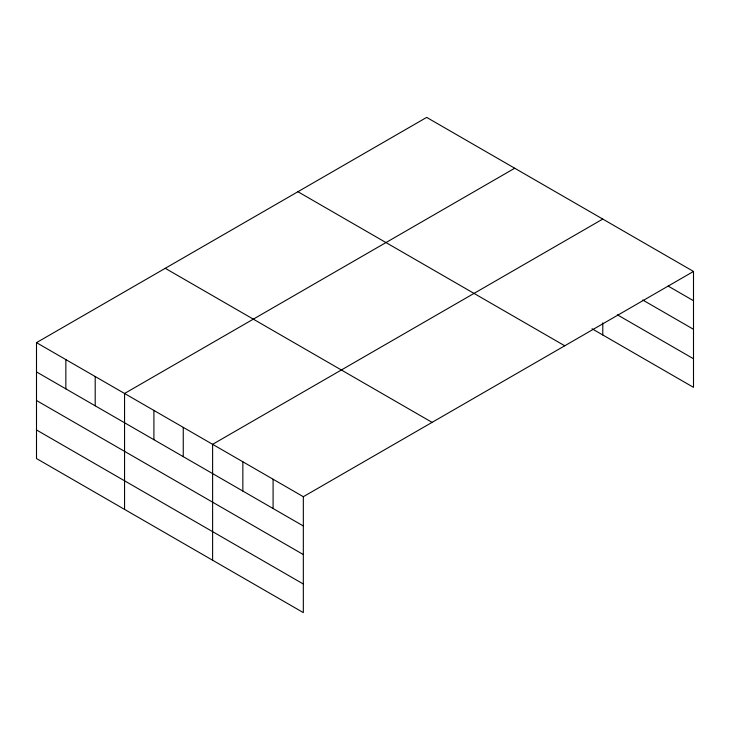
<?xml version="1.0" encoding="UTF-8"?>
<svg xmlns="http://www.w3.org/2000/svg" width="730" height="730" viewBox="0 0 730 730"><rect width="100%" height="100%" fill="white"/><g stroke="black" fill="none" stroke-linecap="round" stroke-linejoin="round"><path stroke-width="1.09" d="M36.5 342.644L303.333 496.701L303.333 612.607L36.5 458.549L36.5 342.644L426.667 117.393L693.5 271.451L693.5 387.356L592.012 328.755M514.723 168.228L124.556 393.488L124.556 509.394M602.779 219.064L212.612 444.324L212.612 560.229M303.333 496.701L693.5 271.451M668.133 286.069L693.5 300.714M642.774 300.021L693.5 329.303M617.407 314.831L693.5 358.759M297.913 191.725L564.746 345.783M165.254 268.312L432.087 422.369M36.5 371.917L303.333 525.974M36.5 400.505L303.333 554.563M36.5 429.961L303.333 584.018M602.779 322.879L602.779 334.97M273.093 479.245L273.093 508.518M242.853 461.789L242.853 491.053M183.257 427.378L183.257 456.651M153.911 410.433L153.911 439.706M95.201 376.543L95.201 405.807M65.855 359.598L65.855 388.862"/></g></svg>
